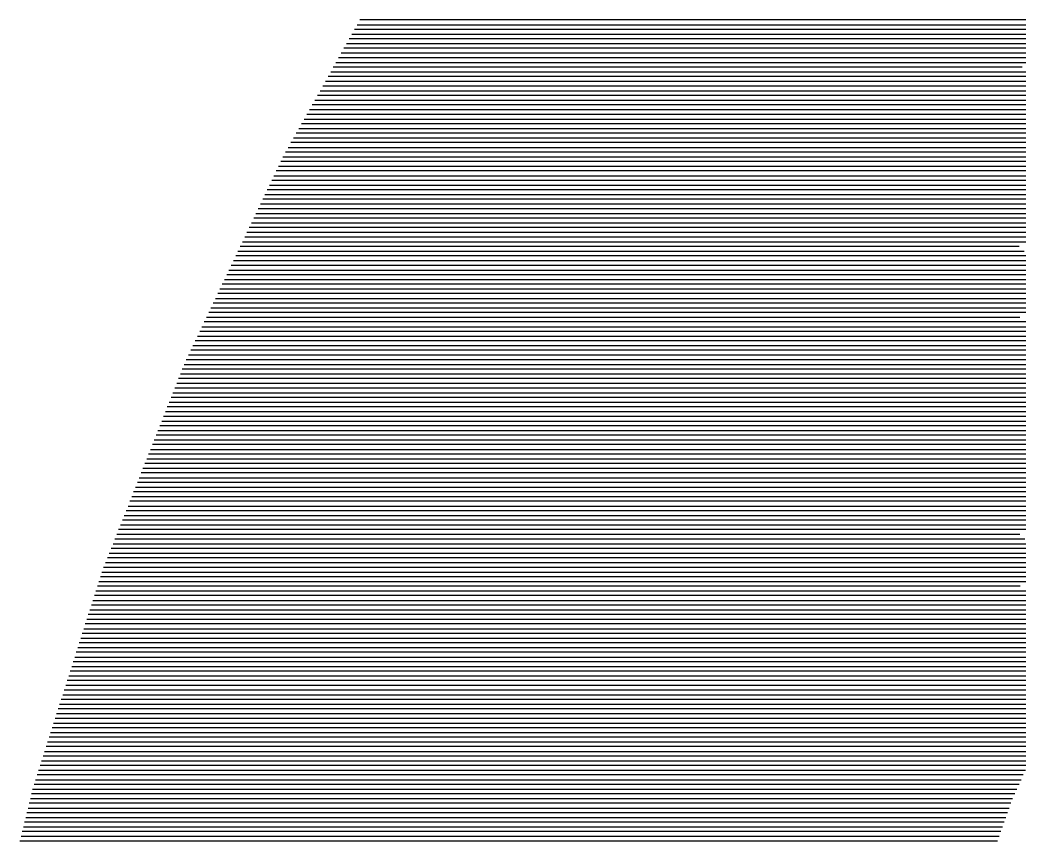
# Model space of a CAD drawing. Header units: metres. Extents: x -6.9 to 6.9, y -7 to 7.
# Drawn here: x -6.65 to -4.534, y 1.75 to 3.49 of the extents above; entities that cross this region are included whole.
import ezdxf

# ---------------------------------------------------------------- set-up
doc = ezdxf.new("R2010")
doc.units = ezdxf.units.M

msp = doc.modelspace()

# ---------------------------------------------------------------- linework, layer by layer
for p, q in [((-5.93554, 3.479597, -1.279949), (-5.704033, 3.479597, -1.243884)), ((-5.714881, 3.489597, -1.246008), (-5.929924, 3.489597, -1.279509)), ((-5.629082, 3.489597, -1.232499), (-5.714881, 3.489597, -1.246008)), ((-5.704033, 3.479597, -1.243884), (-5.611666, 3.479597, -1.22934)), ((-5.034836, 3.489597, -1.139619), (-5.629082, 3.489597, -1.232499)), ((-5.611666, 3.479597, -1.22934), (-5.024387, 3.479597, -1.137549)), ((-4.695363, 3.489597, -1.085838), (-5.034836, 3.489597, -1.139619)), ((-5.024387, 3.479597, -1.137549), (-4.678561, 3.479597, -1.082761)), ((-4.349377, 3.489597, -1.031532), (-4.695363, 3.489597, -1.085838)), ((-4.678561, 3.479597, -1.082761), (-4.339784, 3.479597, -1.029588)), ((-5.67149, 3.449597, -1.23751), (-5.952388, 3.449597, -1.28127)), ((-5.946772, 3.459597, -1.28083), (-5.682338, 3.459597, -1.239634)), ((-5.693185, 3.469597, -1.241759), (-5.941156, 3.469597, -1.28039)), ((-5.594249, 3.469597, -1.226181), (-5.693185, 3.469597, -1.241759)), ((-5.682338, 3.459597, -1.239634), (-5.576833, 3.459597, -1.223022)), ((-5.559416, 3.449597, -1.219864), (-5.67149, 3.449597, -1.23751)), ((-5.013938, 3.469597, -1.135479), (-5.594249, 3.469597, -1.226181)), ((-5.576833, 3.459597, -1.223022), (-5.003489, 3.459597, -1.133409)), ((-4.99304, 3.449597, -1.131339), (-5.559416, 3.449597, -1.219864)), ((-4.661758, 3.469597, -1.079685), (-5.013938, 3.469597, -1.135479)), ((-5.003489, 3.459597, -1.133409), (-4.644955, 3.459597, -1.076608)), ((-4.628153, 3.449597, -1.073532), (-4.99304, 3.449597, -1.131339)), ((-4.330191, 3.469597, -1.027643), (-4.661758, 3.469597, -1.079685)), ((-4.644955, 3.459597, -1.076608), (-4.320597, 3.459597, -1.025698)), ((-4.311004, 3.449597, -1.023753), (-4.628153, 3.449597, -1.073532)), ((-5.649794, 3.429597, -1.23326), (-5.96362, 3.429597, -1.28215)), ((-5.958004, 3.439597, -1.28171), (-5.660642, 3.439597, -1.235385)), ((-5.660642, 3.439597, -1.235385), (-5.541999, 3.439597, -1.216705)), ((-5.524583, 3.429597, -1.213546), (-5.649794, 3.429597, -1.23326)), ((-5.541999, 3.439597, -1.216705), (-4.982592, 3.439597, -1.12927)), ((-4.972143, 3.429597, -1.1272), (-5.524583, 3.429597, -1.213546)), ((-4.982592, 3.439597, -1.12927), (-4.61135, 3.439597, -1.070455)), ((-4.594548, 3.429597, -1.067379), (-4.972143, 3.429597, -1.1272)), ((-4.61135, 3.439597, -1.070455), (-4.30141, 3.439597, -1.021808)), ((-4.291817, 3.429597, -1.019863), (-4.594548, 3.429597, -1.067379)), ((-5.628098, 3.409597, -1.229011), (-5.974852, 3.409597, -1.283031)), ((-5.969236, 3.419597, -1.28259), (-5.638946, 3.419597, -1.231136)), ((-5.638946, 3.419597, -1.231136), (-5.507166, 3.419597, -1.210387)), ((-5.489749, 3.409597, -1.207228), (-5.628098, 3.409597, -1.229011)), ((-5.507166, 3.419597, -1.210387), (-4.961694, 3.419597, -1.12513)), ((-4.951245, 3.409597, -1.12306), (-5.489749, 3.409597, -1.207228)), ((-4.961694, 3.419597, -1.12513), (-4.577745, 3.419597, -1.064302)), ((-4.560943, 3.409597, -1.061226), (-4.951245, 3.409597, -1.12306)), ((-4.577745, 3.419597, -1.064302), (-4.282224, 3.419597, -1.017918)), ((-4.27263, 3.409597, -1.015973), (-4.560943, 3.409597, -1.061226)), ((-5.606403, 3.389597, -1.224762), (-5.986084, 3.389597, -1.283911)), ((-5.980468, 3.399597, -1.283471), (-5.617251, 3.399597, -1.226886)), ((-5.617251, 3.399597, -1.226886), (-5.472333, 3.399597, -1.204069)), ((-5.454916, 3.389597, -1.20091), (-5.606403, 3.389597, -1.224762)), ((-5.472333, 3.399597, -1.204069), (-4.940796, 3.399597, -1.12099)), ((-4.930347, 3.389597, -1.11892), (-5.454916, 3.389597, -1.20091)), ((-4.940796, 3.399597, -1.12099), (-4.54414, 3.399597, -1.058149)), ((-4.527338, 3.389597, -1.055073), (-4.930347, 3.389597, -1.11892)), ((-4.54414, 3.399597, -1.058149), (-4.263037, 3.399597, -1.014028)), ((-5.584707, 3.369597, -1.220513), (-5.997316, 3.369597, -1.284791)), ((-5.9917, 3.379597, -1.284351), (-5.595555, 3.379597, -1.222637)), ((-5.595555, 3.379597, -1.222637), (-5.4375, 3.379597, -1.197751)), ((-5.420083, 3.369597, -1.194592), (-5.584707, 3.369597, -1.220513)), ((-5.4375, 3.379597, -1.197751), (-4.919898, 3.379597, -1.11685)), ((-4.90945, 3.369597, -1.11478), (-5.420083, 3.369597, -1.194592)), ((-4.919898, 3.379597, -1.11685), (-4.510535, 3.379597, -1.051997)), ((-4.493733, 3.369597, -1.04892), (-4.90945, 3.369597, -1.11478)), ((-5.563011, 3.349597, -1.216263), (-6.008548, 3.349597, -1.285672)), ((-6.002932, 3.359597, -1.285231), (-5.573859, 3.359597, -1.218388)), ((-5.573859, 3.359597, -1.218388), (-5.402666, 3.359597, -1.191433)), ((-5.38525, 3.349597, -1.188274), (-5.563011, 3.349597, -1.216263)), ((-5.402666, 3.359597, -1.191433), (-4.899001, 3.359597, -1.112711)), ((-4.888552, 3.349597, -1.110641), (-5.38525, 3.349597, -1.188274)), ((-4.899001, 3.359597, -1.112711), (-4.47693, 3.359597, -1.045844)), ((-4.460128, 3.349597, -1.042767), (-4.888552, 3.349597, -1.110641)), ((-5.541316, 3.329597, -1.212014), (-6.01978, 3.329597, -1.286552)), ((-6.014164, 3.339597, -1.286112), (-5.552163, 3.339597, -1.214139)), ((-5.552163, 3.339597, -1.214139), (-5.367833, 3.339597, -1.185115)), ((-5.350416, 3.329597, -1.181956), (-5.541316, 3.329597, -1.212014)), ((-5.367833, 3.339597, -1.185115), (-4.878103, 3.339597, -1.108571)), ((-4.867654, 3.329597, -1.106501), (-5.350416, 3.329597, -1.181956)), ((-4.878103, 3.339597, -1.108571), (-4.443325, 3.339597, -1.039691)), ((-4.426523, 3.329597, -1.036614), (-4.867654, 3.329597, -1.106501)), ((-5.51962, 3.309597, -1.207765), (-6.031012, 3.309597, -1.287432)), ((-6.025396, 3.319597, -1.286992), (-5.530468, 3.319597, -1.209889)), ((-5.530468, 3.319597, -1.209889), (-5.333, 3.319597, -1.178798)), ((-5.315583, 3.309597, -1.175639), (-5.51962, 3.309597, -1.207765)), ((-5.333, 3.319597, -1.178798), (-4.857205, 3.319597, -1.104431)), ((-4.846756, 3.309597, -1.102361), (-5.315583, 3.309597, -1.175639)), ((-4.857205, 3.319597, -1.104431), (-4.40972, 3.319597, -1.033538)), ((-4.392918, 3.309597, -1.030461), (-4.846756, 3.309597, -1.102361)), ((-6.047859, 3.279597, -1.288753), (-5.487076, 3.279597, -1.201391)), ((-5.497924, 3.289597, -1.203515), (-6.042244, 3.289597, -1.288313)), ((-6.036628, 3.299597, -1.287872), (-5.508772, 3.299597, -1.20564)), ((-5.508772, 3.299597, -1.20564), (-5.298167, 3.299597, -1.17248)), ((-5.28075, 3.289597, -1.169321), (-5.497924, 3.289597, -1.203515)), ((-5.487076, 3.279597, -1.201391), (-5.263333, 3.279597, -1.166162)), ((-5.298167, 3.299597, -1.17248), (-4.836307, 3.299597, -1.100291)), ((-4.825859, 3.289597, -1.098221), (-5.28075, 3.289597, -1.169321)), ((-5.263333, 3.279597, -1.166162), (-4.81541, 3.279597, -1.096152)), ((-4.836307, 3.299597, -1.100291), (-4.376115, 3.299597, -1.027385)), ((-4.359313, 3.289597, -1.024308), (-4.825859, 3.289597, -1.098221)), ((-4.81541, 3.279597, -1.096152), (-4.34251, 3.279597, -1.021232)), ((-6.059091, 3.259597, -1.289633), (-5.465381, 3.259597, -1.197141)), ((-5.476229, 3.269597, -1.199266), (-6.053475, 3.269597, -1.289193)), ((-5.245917, 3.269597, -1.163003), (-5.476229, 3.269597, -1.199266)), ((-5.465381, 3.259597, -1.197141), (-5.2285, 3.259597, -1.159844)), ((-4.804961, 3.269597, -1.094082), (-5.245917, 3.269597, -1.163003)), ((-5.2285, 3.259597, -1.159844), (-4.794512, 3.259597, -1.092012)), ((-4.325708, 3.269597, -1.018156), (-4.804961, 3.269597, -1.094082)), ((-4.794512, 3.259597, -1.092012), (-4.308905, 3.259597, -1.015079)), ((-6.070323, 3.239597, -1.290513), (-5.443685, 3.239597, -1.192892)), ((-5.454533, 3.249597, -1.195017), (-6.064707, 3.249597, -1.290073)), ((-5.211083, 3.249597, -1.156685), (-5.454533, 3.249597, -1.195017)), ((-5.443685, 3.239597, -1.192892), (-5.193667, 3.239597, -1.153526)), ((-4.784063, 3.249597, -1.089942), (-5.211083, 3.249597, -1.156685)), ((-5.193667, 3.239597, -1.153526), (-4.773614, 3.239597, -1.087872)), ((-4.292103, 3.249597, -1.012003), (-4.784063, 3.249597, -1.089942)), ((-4.773614, 3.239597, -1.087872), (-4.2753, 3.239597, -1.008926)), ((-6.081555, 3.219597, -1.291394), (-5.421989, 3.219597, -1.188643)), ((-5.432837, 3.229597, -1.190767), (-6.075939, 3.229597, -1.290954)), ((-5.17625, 3.229597, -1.150367), (-5.432837, 3.229597, -1.190767)), ((-5.421989, 3.219597, -1.188643), (-5.158834, 3.219597, -1.147208)), ((-4.763165, 3.229597, -1.085802), (-5.17625, 3.229597, -1.150367)), ((-5.158834, 3.219597, -1.147208), (-4.752717, 3.219597, -1.083732)), ((-4.258498, 3.229597, -1.00585), (-4.763165, 3.229597, -1.085802)), ((-4.752717, 3.219597, -1.083732), (-4.241695, 3.219597, -1.002773)), ((-6.092742, 3.199597, -1.292267), (-6.091522, 3.199597, -1.292077)), ((-6.091522, 3.199597, -1.292077), (-5.400294, 3.199597, -1.184393)), ((-5.411141, 3.209597, -1.186518), (-6.087171, 3.209597, -1.291834)), ((-5.141417, 3.209597, -1.144049), (-5.411141, 3.209597, -1.186518)), ((-5.400294, 3.199597, -1.184393), (-5.124, 3.199597, -1.14089)), ((-4.742268, 3.209597, -1.081663), (-5.141417, 3.209597, -1.144049)), ((-5.124, 3.199597, -1.14089), (-4.731819, 3.199597, -1.079593)), ((-4.224892, 3.209597, -0.999697), (-4.742268, 3.209597, -1.081663)), ((-4.731819, 3.199597, -1.079593), (-4.20809, 3.199597, -0.99662)), ((-6.102276, 3.179597, -1.292884), (-6.055352, 3.179597, -1.285573)), ((-6.073437, 3.189597, -1.288825), (-6.097509, 3.189597, -1.292576)), ((-5.389446, 3.189597, -1.182269), (-6.073437, 3.189597, -1.288825)), ((-6.055352, 3.179597, -1.285573), (-5.378598, 3.179597, -1.180144)), ((-5.106584, 3.189597, -1.137732), (-5.389446, 3.189597, -1.182269)), ((-5.378598, 3.179597, -1.180144), (-5.089167, 3.179597, -1.134573)), ((-4.72137, 3.189597, -1.077523), (-5.106584, 3.189597, -1.137732)), ((-5.089167, 3.179597, -1.134573), (-4.710921, 3.179597, -1.075453)), ((-4.191287, 3.189597, -0.993544), (-4.72137, 3.189597, -1.077523)), ((-4.710921, 3.179597, -1.075453), (-4.174485, 3.179597, -0.990468)), ((-6.11181, 3.159597, -1.293502), (-6.019181, 3.159597, -1.279069)), ((-6.037266, 3.169597, -1.282321), (-6.107043, 3.169597, -1.293193)), ((-5.36775, 3.169597, -1.178019), (-6.037266, 3.169597, -1.282321)), ((-6.019181, 3.159597, -1.279069), (-5.356902, 3.159597, -1.175895)), ((-5.07175, 3.169597, -1.131414), (-5.36775, 3.169597, -1.178019)), ((-5.356902, 3.159597, -1.175895), (-5.054334, 3.159597, -1.128255)), ((-4.700472, 3.169597, -1.073383), (-5.07175, 3.169597, -1.131414)), ((-5.054334, 3.159597, -1.128255), (-4.690023, 3.159597, -1.071313)), ((-4.157682, 3.169597, -0.987391), (-4.700472, 3.169597, -1.073383)), ((-4.690023, 3.159597, -1.071313), (-4.14088, 3.159597, -0.984315)), ((-6.121344, 3.139597, -1.294119), (-5.983011, 3.139597, -1.272564)), ((-6.001096, 3.149597, -1.275816), (-6.116577, 3.149597, -1.29381)), ((-5.346054, 3.149597, -1.17377), (-6.001096, 3.149597, -1.275816)), ((-5.983011, 3.139597, -1.272564), (-5.335207, 3.139597, -1.171645)), ((-5.036917, 3.149597, -1.125096), (-5.346054, 3.149597, -1.17377)), ((-5.335207, 3.139597, -1.171645), (-5.019501, 3.139597, -1.121937)), ((-4.679575, 3.149597, -1.069243), (-5.036917, 3.149597, -1.125096)), ((-5.019501, 3.139597, -1.121937), (-4.669126, 3.139597, -1.067173)), ((-4.124077, 3.149597, -0.981238), (-4.679575, 3.149597, -1.069243)), ((-4.669126, 3.139597, -1.067173), (-4.107275, 3.139597, -0.978162)), ((-6.130879, 3.119597, -1.294736), (-5.946841, 3.119597, -1.26606)), ((-5.964926, 3.129597, -1.269312), (-6.126111, 3.129597, -1.294427)), ((-5.324359, 3.129597, -1.169521), (-5.964926, 3.129597, -1.269312)), ((-5.946841, 3.119597, -1.26606), (-5.313511, 3.119597, -1.167396)), ((-5.002084, 3.129597, -1.118778), (-5.324359, 3.129597, -1.169521)), ((-5.313511, 3.119597, -1.167396), (-4.984667, 3.119597, -1.115619)), ((-4.658677, 3.129597, -1.065104), (-5.002084, 3.129597, -1.118778)), ((-4.984667, 3.119597, -1.115619), (-4.648228, 3.119597, -1.063034)), ((-4.090472, 3.129597, -0.975085), (-4.658677, 3.129597, -1.065104)), ((-4.648228, 3.119597, -1.063034), (-4.07367, 3.119597, -0.972009)), ((-5.892585, 3.089597, -1.256304), (-6.14518, 3.089597, -1.295662)), ((-6.140413, 3.099597, -1.295353), (-5.91067, 3.099597, -1.259556)), ((-5.928755, 3.109597, -1.262808), (-6.135646, 3.109597, -1.295045)), ((-5.302663, 3.109597, -1.165271), (-5.928755, 3.109597, -1.262808)), ((-5.91067, 3.099597, -1.259556), (-5.291815, 3.099597, -1.163147)), ((-5.280967, 3.089597, -1.161022), (-5.892585, 3.089597, -1.256304)), ((-4.967251, 3.109597, -1.11246), (-5.302663, 3.109597, -1.165271)), ((-5.291815, 3.099597, -1.163147), (-4.949834, 3.099597, -1.109301)), ((-4.932417, 3.089597, -1.106142), (-5.280967, 3.089597, -1.161022)), ((-4.637779, 3.109597, -1.060964), (-4.967251, 3.109597, -1.11246)), ((-4.949834, 3.099597, -1.109301), (-4.62733, 3.099597, -1.058894)), ((-4.616881, 3.089597, -1.056824), (-4.932417, 3.089597, -1.106142)), ((-4.056867, 3.109597, -0.968932), (-4.637779, 3.109597, -1.060964)), ((-4.62733, 3.099597, -1.058894), (-4.040065, 3.099597, -0.965856)), ((-4.023262, 3.089597, -0.962779), (-4.616881, 3.089597, -1.056824)), ((-5.856415, 3.069597, -1.249799), (-6.154714, 3.069597, -1.296279)), ((-6.149947, 3.079597, -1.29597), (-5.8745, 3.079597, -1.253051)), ((-5.8745, 3.079597, -1.253051), (-5.27012, 3.079597, -1.158897)), ((-5.259272, 3.069597, -1.156773), (-5.856415, 3.069597, -1.249799)), ((-5.27012, 3.079597, -1.158897), (-4.915001, 3.079597, -1.102983)), ((-4.897584, 3.069597, -1.099824), (-5.259272, 3.069597, -1.156773)), ((-4.915001, 3.079597, -1.102983), (-4.606433, 3.079597, -1.054754)), ((-4.595984, 3.069597, -1.052684), (-4.897584, 3.069597, -1.099824)), ((-4.606433, 3.079597, -1.054754), (-4.00646, 3.079597, -0.959703)), ((-3.989657, 3.069597, -0.956627), (-4.595984, 3.069597, -1.052684)), ((-5.820244, 3.049597, -1.243295), (-6.164248, 3.049597, -1.296896)), ((-6.159481, 3.059597, -1.296588), (-5.838329, 3.059597, -1.246547)), ((-5.838329, 3.059597, -1.246547), (-5.248424, 3.059597, -1.154648)), ((-5.237576, 3.049597, -1.152523), (-5.820244, 3.049597, -1.243295)), ((-5.248424, 3.059597, -1.154648), (-4.880168, 3.059597, -1.096665)), ((-4.862751, 3.049597, -1.093507), (-5.237576, 3.049597, -1.152523)), ((-4.880168, 3.059597, -1.096665), (-4.585535, 3.059597, -1.050615)), ((-4.575086, 3.049597, -1.048545), (-4.862751, 3.049597, -1.093507)), ((-4.585535, 3.059597, -1.050615), (-3.972855, 3.059597, -0.95355)), ((-3.956052, 3.049597, -0.950474), (-4.575086, 3.049597, -1.048545)), ((-5.784074, 3.029597, -1.236791), (-6.173782, 3.029597, -1.297514)), ((-6.169015, 3.039597, -1.297205), (-5.802159, 3.039597, -1.240043)), ((-5.802159, 3.039597, -1.240043), (-5.226728, 3.039597, -1.150399)), ((-5.21588, 3.029597, -1.148274), (-5.784074, 3.029597, -1.236791)), ((-5.226728, 3.039597, -1.150399), (-4.845334, 3.039597, -1.090348)), ((-4.827918, 3.029597, -1.087189), (-5.21588, 3.029597, -1.148274)), ((-4.845334, 3.039597, -1.090348), (-4.564637, 3.039597, -1.046475)), ((-4.554188, 3.029597, -1.044405), (-4.827918, 3.029597, -1.087189)), ((-4.564637, 3.039597, -1.046475), (-3.93925, 3.039597, -0.947397)), ((-3.922447, 3.029597, -0.944321), (-4.554188, 3.029597, -1.044405)), ((-5.747903, 3.009597, -1.230286), (-6.183317, 3.009597, -1.298131)), ((-6.17855, 3.019597, -1.297822), (-5.765989, 3.019597, -1.233539)), ((-5.765989, 3.019597, -1.233539), (-5.205032, 3.019597, -1.146149)), ((-5.194185, 3.009597, -1.144025), (-5.747903, 3.009597, -1.230286)), ((-5.205032, 3.019597, -1.146149), (-4.810501, 3.019597, -1.08403)), ((-4.793085, 3.009597, -1.080871), (-5.194185, 3.009597, -1.144025)), ((-4.810501, 3.019597, -1.08403), (-4.543739, 3.019597, -1.042335)), ((-4.533291, 3.009597, -1.040265), (-4.793085, 3.009597, -1.080871)), ((-4.543739, 3.019597, -1.042335), (-3.905645, 3.019597, -0.941244)), ((-5.711733, 2.989597, -1.223782), (-6.192851, 2.989597, -1.298748)), ((-6.188084, 2.999597, -1.298439), (-5.729818, 2.999597, -1.227034)), ((-5.729818, 2.999597, -1.227034), (-5.183337, 2.999597, -1.1419)), ((-5.172489, 2.989597, -1.139775), (-5.711733, 2.989597, -1.223782)), ((-5.183337, 2.999597, -1.1419), (-4.775668, 2.999597, -1.077712)), ((-4.758251, 2.989597, -1.074553), (-5.172489, 2.989597, -1.139775)), ((-4.775668, 2.999597, -1.077712), (-4.522842, 2.999597, -1.038195)), ((-4.512393, 2.989597, -1.036125), (-4.758251, 2.989597, -1.074553)), ((-5.675563, 2.969597, -1.217278), (-6.202385, 2.969597, -1.299365)), ((-6.197618, 2.979597, -1.299057), (-5.693648, 2.979597, -1.22053)), ((-5.693648, 2.979597, -1.22053), (-5.161641, 2.979597, -1.137651)), ((-5.150793, 2.969597, -1.135526), (-5.675563, 2.969597, -1.217278)), ((-5.161641, 2.979597, -1.137651), (-4.740835, 2.979597, -1.071394)), ((-4.723418, 2.969597, -1.068235), (-5.150793, 2.969597, -1.135526)), ((-4.740835, 2.979597, -1.071394), (-4.501944, 2.979597, -1.034056)), ((-4.491495, 2.969597, -1.031986), (-4.723418, 2.969597, -1.068235)), ((-5.639392, 2.949597, -1.210774), (-6.211919, 2.949597, -1.299982)), ((-6.207152, 2.959597, -1.299674), (-5.657478, 2.959597, -1.214026)), ((-5.657478, 2.959597, -1.214026), (-5.139945, 2.959597, -1.133402)), ((-5.129098, 2.949597, -1.131277), (-5.639392, 2.949597, -1.210774)), ((-5.139945, 2.959597, -1.133402), (-4.706001, 2.959597, -1.065076)), ((-4.688585, 2.949597, -1.061917), (-5.129098, 2.949597, -1.131277)), ((-4.706001, 2.959597, -1.065076), (-4.481046, 2.959597, -1.029916)), ((-4.470597, 2.949597, -1.027846), (-4.688585, 2.949597, -1.061917)), ((-5.603222, 2.929597, -1.204269), (-6.221453, 2.929597, -1.3006)), ((-6.216686, 2.939597, -1.300291), (-5.621307, 2.939597, -1.207522)), ((-5.621307, 2.939597, -1.207522), (-5.11825, 2.939597, -1.129152)), ((-5.107402, 2.929597, -1.127028), (-5.603222, 2.929597, -1.204269)), ((-5.11825, 2.939597, -1.129152), (-4.671168, 2.939597, -1.058758)), ((-4.653752, 2.929597, -1.055599), (-5.107402, 2.929597, -1.127028)), ((-4.671168, 2.939597, -1.058758), (-4.460149, 2.939597, -1.025776)), ((-4.4497, 2.929597, -1.023706), (-4.653752, 2.929597, -1.055599)), ((-6.235755, 2.899597, -1.301525), (-5.548966, 2.899597, -1.194513)), ((-5.567052, 2.909597, -1.197765), (-6.230988, 2.909597, -1.301217)), ((-6.226221, 2.919597, -1.300908), (-5.585137, 2.919597, -1.201017)), ((-5.585137, 2.919597, -1.201017), (-5.096554, 2.919597, -1.124903)), ((-5.085706, 2.909597, -1.122778), (-5.567052, 2.909597, -1.197765)), ((-5.548966, 2.899597, -1.194513), (-5.074858, 2.899597, -1.120654)), ((-5.096554, 2.919597, -1.124903), (-4.636335, 2.919597, -1.052441)), ((-4.618918, 2.909597, -1.049282), (-5.085706, 2.909597, -1.122778)), ((-5.074858, 2.899597, -1.120654), (-4.601502, 2.899597, -1.046123)), ((-4.636335, 2.919597, -1.052441), (-4.439251, 2.919597, -1.021636)), ((-4.428802, 2.909597, -1.019567), (-4.618918, 2.909597, -1.049282)), ((-4.601502, 2.899597, -1.046123), (-4.418353, 2.899597, -1.017497)), ((-6.245289, 2.879597, -1.302143), (-5.512796, 2.879597, -1.188009)), ((-5.530881, 2.889597, -1.191261), (-6.240522, 2.889597, -1.301834)), ((-5.06401, 2.889597, -1.118529), (-5.530881, 2.889597, -1.191261)), ((-5.512796, 2.879597, -1.188009), (-5.053163, 2.879597, -1.116404)), ((-4.584085, 2.889597, -1.042964), (-5.06401, 2.889597, -1.118529)), ((-5.053163, 2.879597, -1.116404), (-4.566668, 2.879597, -1.039805)), ((-4.407904, 2.889597, -1.015427), (-4.584085, 2.889597, -1.042964)), ((-4.566668, 2.879597, -1.039805), (-4.397455, 2.879597, -1.013357)), ((-6.254823, 2.859597, -1.30276), (-5.476626, 2.859597, -1.181504)), ((-5.494711, 2.869597, -1.184757), (-6.250056, 2.869597, -1.302451)), ((-5.042315, 2.869597, -1.11428), (-5.494711, 2.869597, -1.184757)), ((-5.476626, 2.859597, -1.181504), (-5.031467, 2.859597, -1.112155)), ((-4.549252, 2.869597, -1.036646), (-5.042315, 2.869597, -1.11428)), ((-5.031467, 2.859597, -1.112155), (-4.531835, 2.859597, -1.033487)), ((-4.387006, 2.869597, -1.011287), (-4.549252, 2.869597, -1.036646)), ((-6.264357, 2.839597, -1.303377), (-5.440455, 2.839597, -1.175)), ((-5.458541, 2.849597, -1.178252), (-6.25959, 2.849597, -1.303069)), ((-5.020619, 2.849597, -1.11003), (-5.458541, 2.849597, -1.178252)), ((-5.440455, 2.839597, -1.175), (-5.009771, 2.839597, -1.107906)), ((-4.514419, 2.849597, -1.030328), (-5.020619, 2.849597, -1.11003)), ((-5.009771, 2.839597, -1.107906), (-4.497002, 2.839597, -1.027169)), ((-6.273892, 2.819597, -1.303994), (-5.404285, 2.819597, -1.168496)), ((-5.42237, 2.829597, -1.171748), (-6.269124, 2.829597, -1.303686)), ((-4.998923, 2.829597, -1.105781), (-5.42237, 2.829597, -1.171748)), ((-5.404285, 2.819597, -1.168496), (-4.988076, 2.819597, -1.103656)), ((-4.479585, 2.829597, -1.02401), (-4.998923, 2.829597, -1.105781)), ((-4.988076, 2.819597, -1.103656), (-4.462169, 2.819597, -1.020851)), ((-6.283426, 2.799597, -1.304612), (-5.368115, 2.799597, -1.161992)), ((-5.3862, 2.809597, -1.165244), (-6.278659, 2.809597, -1.304303)), ((-4.977228, 2.809597, -1.101532), (-5.3862, 2.809597, -1.165244)), ((-5.368115, 2.799597, -1.161992), (-4.96638, 2.799597, -1.099407)), ((-4.444752, 2.809597, -1.017692), (-4.977228, 2.809597, -1.101532)), ((-4.96638, 2.799597, -1.099407), (-4.427335, 2.799597, -1.014533)), ((-6.29296, 2.779597, -1.305229), (-5.331944, 2.779597, -1.155487)), ((-5.350029, 2.789597, -1.158739), (-6.288193, 2.789597, -1.30492)), ((-4.955532, 2.789597, -1.097282), (-5.350029, 2.789597, -1.158739)), ((-5.331944, 2.779597, -1.155487), (-4.944684, 2.779597, -1.095158)), ((-4.409919, 2.789597, -1.011375), (-4.955532, 2.789597, -1.097282)), ((-4.944684, 2.779597, -1.095158), (-4.392502, 2.779597, -1.008216)), ((-6.301935, 2.759597, -1.30576), (-6.286014, 2.759597, -1.303284)), ((-5.313859, 2.769597, -1.152235), (-6.297727, 2.769597, -1.305537)), ((-6.286014, 2.759597, -1.303284), (-6.273304, 2.759597, -1.301298)), ((-6.273304, 2.759597, -1.301298), (-5.295774, 2.759597, -1.148983)), ((-4.933836, 2.769597, -1.093033), (-5.313859, 2.769597, -1.152235)), ((-5.295774, 2.759597, -1.148983), (-4.922988, 2.759597, -1.090908)), ((-4.375086, 2.769597, -1.005057), (-4.933836, 2.769597, -1.093033)), ((-4.922988, 2.759597, -1.090908), (-4.357669, 2.759597, -1.001898)), ((-6.229463, 2.729597, -1.293195), (-6.313833, 2.729597, -1.306317)), ((-6.309867, 2.739597, -1.306131), (-6.248313, 2.739597, -1.296558)), ((-6.267164, 2.749597, -1.299921), (-6.305901, 2.749597, -1.305946)), ((-6.236241, 2.749597, -1.295089), (-6.267164, 2.749597, -1.299921)), ((-6.248313, 2.739597, -1.296558), (-6.199178, 2.739597, -1.288879)), ((-5.277689, 2.749597, -1.145731), (-6.236241, 2.749597, -1.295089)), ((-6.162115, 2.729597, -1.28267), (-6.229463, 2.729597, -1.293195)), ((-6.199178, 2.739597, -1.288879), (-5.259603, 2.739597, -1.142479)), ((-5.241518, 2.729597, -1.139227), (-6.162115, 2.729597, -1.28267)), ((-4.912141, 2.749597, -1.088784), (-5.277689, 2.749597, -1.145731)), ((-5.259603, 2.739597, -1.142479), (-4.901293, 2.739597, -1.086659)), ((-4.890445, 2.729597, -1.084534), (-5.241518, 2.729597, -1.139227)), ((-4.340252, 2.749597, -0.998739), (-4.912141, 2.749597, -1.088784)), ((-4.901293, 2.739597, -1.086659), (-4.322836, 2.739597, -0.99558)), ((-4.305419, 2.729597, -0.992421), (-4.890445, 2.729597, -1.084534)), ((-6.191763, 2.709597, -1.286469), (-6.321765, 2.709597, -1.306688)), ((-6.317799, 2.719597, -1.306502), (-6.210613, 2.719597, -1.289832)), ((-6.210613, 2.719597, -1.289832), (-6.125052, 2.719597, -1.276461)), ((-6.087988, 2.709597, -1.270252), (-6.191763, 2.709597, -1.286469)), ((-6.125052, 2.719597, -1.276461), (-5.223433, 2.719597, -1.135975)), ((-5.205348, 2.709597, -1.132722), (-6.087988, 2.709597, -1.270252)), ((-5.223433, 2.719597, -1.135975), (-4.879597, 2.719597, -1.08241)), ((-4.868749, 2.709597, -1.080285), (-5.205348, 2.709597, -1.132722)), ((-4.879597, 2.719597, -1.08241), (-4.288002, 2.719597, -0.989262)), ((-4.270586, 2.709597, -0.986103), (-4.868749, 2.709597, -1.080285)), ((-6.154063, 2.689597, -1.279743), (-6.329697, 2.689597, -1.307059)), ((-6.325731, 2.699597, -1.306873), (-6.172913, 2.699597, -1.283106)), ((-6.172913, 2.699597, -1.283106), (-6.050925, 2.699597, -1.264043)), ((-6.013862, 2.689597, -1.257833), (-6.154063, 2.689597, -1.279743)), ((-6.050925, 2.699597, -1.264043), (-5.187263, 2.699597, -1.12947)), ((-5.169178, 2.689597, -1.126218), (-6.013862, 2.689597, -1.257833)), ((-5.187263, 2.699597, -1.12947), (-4.857901, 2.699597, -1.07816)), ((-4.847054, 2.689597, -1.076036), (-5.169178, 2.689597, -1.126218)), ((-4.857901, 2.699597, -1.07816), (-4.253169, 2.699597, -0.982944)), ((-4.235753, 2.689597, -0.979785), (-4.847054, 2.689597, -1.076036)), ((-6.116363, 2.669597, -1.273018), (-6.337629, 2.669597, -1.30743)), ((-6.333663, 2.679597, -1.307244), (-6.135213, 2.679597, -1.27638)), ((-6.135213, 2.679597, -1.27638), (-5.976799, 2.679597, -1.251624)), ((-5.939736, 2.669597, -1.245415), (-6.116363, 2.669597, -1.273018)), ((-5.976799, 2.679597, -1.251624), (-5.151092, 2.679597, -1.122966)), ((-5.133007, 2.669597, -1.119714), (-5.939736, 2.669597, -1.245415)), ((-5.151092, 2.679597, -1.122966), (-4.836206, 2.679597, -1.073911)), ((-4.825358, 2.669597, -1.071786), (-5.133007, 2.669597, -1.119714)), ((-4.836206, 2.679597, -1.073911), (-4.218336, 2.679597, -0.976626)), ((-4.200919, 2.669597, -0.973467), (-4.825358, 2.669597, -1.071786)), ((-6.078662, 2.649597, -1.266292), (-6.345561, 2.649597, -1.307801)), ((-6.341595, 2.659597, -1.307616), (-6.097512, 2.659597, -1.269655)), ((-6.097512, 2.659597, -1.269655), (-5.902672, 2.659597, -1.239206)), ((-5.865609, 2.649597, -1.232997), (-6.078662, 2.649597, -1.266292)), ((-5.902672, 2.659597, -1.239206), (-5.114922, 2.659597, -1.116462)), ((-5.096837, 2.649597, -1.11321), (-5.865609, 2.649597, -1.232997)), ((-5.114922, 2.659597, -1.116462), (-4.81451, 2.659597, -1.069662)), ((-4.803662, 2.649597, -1.067537), (-5.096837, 2.649597, -1.11321)), ((-4.81451, 2.659597, -1.069662), (-4.183503, 2.659597, -0.970308)), ((-4.166086, 2.649597, -0.96715), (-4.803662, 2.649597, -1.067537)), ((-6.040962, 2.629597, -1.259566), (-6.353492, 2.629597, -1.308172)), ((-6.349527, 2.639597, -1.307987), (-6.059812, 2.639597, -1.262929)), ((-6.059812, 2.639597, -1.262929), (-5.828546, 2.639597, -1.226787)), ((-5.791483, 2.629597, -1.220578), (-6.040962, 2.629597, -1.259566)), ((-5.828546, 2.639597, -1.226787), (-5.078752, 2.639597, -1.109957)), ((-5.060666, 2.629597, -1.106705), (-5.791483, 2.629597, -1.220578)), ((-5.078752, 2.639597, -1.109957), (-4.792814, 2.639597, -1.065412)), ((-4.781966, 2.629597, -1.063288), (-5.060666, 2.629597, -1.106705)), ((-4.792814, 2.639597, -1.065412), (-4.148669, 2.639597, -0.963991)), ((-4.147723, 2.629597, -0.963425), (-4.781966, 2.629597, -1.063288)), ((-6.003262, 2.609597, -1.25284), (-6.361424, 2.609597, -1.308543)), ((-6.357458, 2.619597, -1.308358), (-6.022112, 2.619597, -1.256203)), ((-6.022112, 2.619597, -1.256203), (-5.75442, 2.619597, -1.214369)), ((-5.717357, 2.609597, -1.20816), (-6.003262, 2.609597, -1.25284)), ((-5.75442, 2.619597, -1.214369), (-5.042581, 2.619597, -1.103453)), ((-5.024496, 2.609597, -1.100201), (-5.717357, 2.609597, -1.20816)), ((-5.042581, 2.619597, -1.103453), (-4.771119, 2.619597, -1.061163)), ((-4.760271, 2.609597, -1.059038), (-5.024496, 2.609597, -1.100201)), ((-4.771119, 2.619597, -1.061163), (-4.153345, 2.619597, -0.963894)), ((-4.158967, 2.609597, -0.964362), (-4.760271, 2.609597, -1.059038)), ((-5.965562, 2.589597, -1.246114), (-6.369356, 2.589597, -1.308914)), ((-6.36539, 2.599597, -1.308729), (-5.984412, 2.599597, -1.249477)), ((-5.984412, 2.599597, -1.249477), (-5.680293, 2.599597, -1.20195)), ((-5.64323, 2.589597, -1.195741), (-5.965562, 2.589597, -1.246114)), ((-5.680293, 2.599597, -1.20195), (-5.006411, 2.599597, -1.096949)), ((-4.988326, 2.589597, -1.093697), (-5.64323, 2.589597, -1.195741)), ((-5.006411, 2.599597, -1.096949), (-4.749423, 2.599597, -1.056914)), ((-4.738575, 2.589597, -1.054789), (-4.988326, 2.589597, -1.093697)), ((-4.749423, 2.599597, -1.056914), (-4.16459, 2.599597, -0.964831)), ((-4.170212, 2.589597, -0.965299), (-4.738575, 2.589597, -1.054789)), ((-5.927861, 2.569597, -1.239388), (-6.377288, 2.569597, -1.309285)), ((-6.373322, 2.579597, -1.3091), (-5.946711, 2.579597, -1.242751)), ((-5.946711, 2.579597, -1.242751), (-5.606167, 2.579597, -1.189532)), ((-5.569104, 2.569597, -1.183323), (-5.927861, 2.569597, -1.239388)), ((-5.606167, 2.579597, -1.189532), (-4.97024, 2.579597, -1.090445)), ((-4.952155, 2.569597, -1.087193), (-5.569104, 2.569597, -1.183323)), ((-4.97024, 2.579597, -1.090445), (-4.727727, 2.579597, -1.052664)), ((-4.716879, 2.569597, -1.05054), (-4.952155, 2.569597, -1.087193)), ((-4.727727, 2.579597, -1.052664), (-4.175834, 2.579597, -0.965768)), ((-4.181457, 2.569597, -0.966237), (-4.716879, 2.569597, -1.05054)), ((-6.389186, 2.539597, -1.309842), (-5.871311, 2.539597, -1.229299)), ((-5.890161, 2.549597, -1.232662), (-6.38522, 2.549597, -1.309657)), ((-6.381254, 2.559597, -1.309471), (-5.909011, 2.559597, -1.236025)), ((-5.909011, 2.559597, -1.236025), (-5.532041, 2.559597, -1.177114)), ((-5.494977, 2.549597, -1.170904), (-5.890161, 2.549597, -1.232662)), ((-5.871311, 2.539597, -1.229299), (-5.457914, 2.539597, -1.164695)), ((-5.532041, 2.559597, -1.177114), (-4.93407, 2.559597, -1.08394)), ((-4.915985, 2.549597, -1.080688), (-5.494977, 2.549597, -1.170904)), ((-5.457914, 2.539597, -1.164695), (-4.8979, 2.539597, -1.077436)), ((-4.93407, 2.559597, -1.08394), (-4.706032, 2.559597, -1.048415)), ((-4.695184, 2.549597, -1.04629), (-4.915985, 2.549597, -1.080688)), ((-4.8979, 2.539597, -1.077436), (-4.684336, 2.539597, -1.044166)), ((-4.706032, 2.559597, -1.048415), (-4.187079, 2.559597, -0.966705)), ((-4.192701, 2.549597, -0.967174), (-4.695184, 2.549597, -1.04629)), ((-4.684336, 2.539597, -1.044166), (-4.198324, 2.539597, -0.967642)), ((-6.397118, 2.519597, -1.310213), (-5.833611, 2.519597, -1.222573)), ((-5.852461, 2.529597, -1.225936), (-6.393152, 2.529597, -1.310028)), ((-5.420851, 2.529597, -1.158486), (-5.852461, 2.529597, -1.225936)), ((-5.833611, 2.519597, -1.222573), (-5.383788, 2.519597, -1.152277)), ((-4.879815, 2.529597, -1.074184), (-5.420851, 2.529597, -1.158486)), ((-5.383788, 2.519597, -1.152277), (-4.861729, 2.519597, -1.070932)), ((-4.673488, 2.529597, -1.042041), (-4.879815, 2.529597, -1.074184)), ((-4.861729, 2.519597, -1.070932), (-4.66264, 2.519597, -1.039917)), ((-4.203946, 2.529597, -0.968111), (-4.673488, 2.529597, -1.042041)), ((-4.66264, 2.519597, -1.039917), (-4.209568, 2.519597, -0.96858)), ((-6.40505, 2.499597, -1.310584), (-5.79591, 2.499597, -1.215848)), ((-5.814761, 2.509597, -1.219211), (-6.401084, 2.509597, -1.310399)), ((-5.346725, 2.509597, -1.146068), (-5.814761, 2.509597, -1.219211)), ((-5.79591, 2.499597, -1.215848), (-5.309661, 2.499597, -1.139858)), ((-4.843644, 2.509597, -1.06768), (-5.346725, 2.509597, -1.146068)), ((-5.309661, 2.499597, -1.139858), (-4.825559, 2.499597, -1.064428)), ((-4.651792, 2.509597, -1.037792), (-4.843644, 2.509597, -1.06768)), ((-4.825559, 2.499597, -1.064428), (-4.640945, 2.499597, -1.035667)), ((-4.215191, 2.509597, -0.969048), (-4.651792, 2.509597, -1.037792)), ((-4.640945, 2.499597, -1.035667), (-4.220813, 2.499597, -0.969517)), ((-6.412982, 2.479597, -1.310955), (-5.75821, 2.479597, -1.209122)), ((-5.77706, 2.489597, -1.212485), (-6.409016, 2.489597, -1.31077)), ((-5.272598, 2.489597, -1.133649), (-5.77706, 2.489597, -1.212485)), ((-5.75821, 2.479597, -1.209122), (-5.235535, 2.479597, -1.12744)), ((-4.807474, 2.489597, -1.061175), (-5.272598, 2.489597, -1.133649)), ((-5.235535, 2.479597, -1.12744), (-4.789389, 2.479597, -1.057923)), ((-4.630097, 2.489597, -1.033543), (-4.807474, 2.489597, -1.061175)), ((-4.789389, 2.479597, -1.057923), (-4.619249, 2.479597, -1.031418)), ((-4.226435, 2.489597, -0.969985), (-4.630097, 2.489597, -1.033543)), ((-4.619249, 2.479597, -1.031418), (-4.232058, 2.479597, -0.970454)), ((-6.420914, 2.459597, -1.311326), (-5.72051, 2.459597, -1.202396)), ((-5.73936, 2.469597, -1.205759), (-6.416948, 2.469597, -1.311141)), ((-5.198472, 2.469597, -1.121231), (-5.73936, 2.469597, -1.205759)), ((-5.72051, 2.459597, -1.202396), (-5.161409, 2.459597, -1.115022)), ((-4.771303, 2.469597, -1.054671), (-5.198472, 2.469597, -1.121231)), ((-5.161409, 2.459597, -1.115022), (-4.753218, 2.459597, -1.051419)), ((-4.608401, 2.469597, -1.029293), (-4.771303, 2.469597, -1.054671)), ((-4.753218, 2.459597, -1.051419), (-4.597553, 2.459597, -1.027169)), ((-4.23768, 2.469597, -0.970923), (-4.608401, 2.469597, -1.029293)), ((-4.597553, 2.459597, -1.027169), (-4.243302, 2.459597, -0.971391)), ((-6.428846, 2.439597, -1.311697), (-5.68281, 2.439597, -1.19567)), ((-5.70166, 2.449597, -1.199033), (-6.42488, 2.449597, -1.311512)), ((-5.124345, 2.449597, -1.108812), (-5.70166, 2.449597, -1.199033)), ((-5.68281, 2.439597, -1.19567), (-5.087282, 2.439597, -1.102603)), ((-4.735133, 2.449597, -1.048167), (-5.124345, 2.449597, -1.108812)), ((-5.087282, 2.439597, -1.102603), (-4.717048, 2.439597, -1.044915)), ((-4.586705, 2.449597, -1.025044), (-4.735133, 2.449597, -1.048167)), ((-4.717048, 2.439597, -1.044915), (-4.575857, 2.439597, -1.022919)), ((-4.248925, 2.449597, -0.97186), (-4.586705, 2.449597, -1.025044)), ((-4.575857, 2.439597, -1.022919), (-4.254547, 2.439597, -0.972328)), ((-6.436777, 2.419597, -1.312069), (-5.645109, 2.419597, -1.188944)), ((-5.66396, 2.429597, -1.192307), (-6.432811, 2.429597, -1.311883)), ((-5.050219, 2.429597, -1.096394), (-5.66396, 2.429597, -1.192307)), ((-5.645109, 2.419597, -1.188944), (-5.013156, 2.419597, -1.090185)), ((-4.698963, 2.429597, -1.041663), (-5.050219, 2.429597, -1.096394)), ((-5.013156, 2.419597, -1.090185), (-4.680878, 2.419597, -1.03841)), ((-4.56501, 2.429597, -1.020795), (-4.698963, 2.429597, -1.041663)), ((-4.680878, 2.419597, -1.03841), (-4.554162, 2.419597, -1.01867)), ((-4.260169, 2.429597, -0.972797), (-4.56501, 2.429597, -1.020795)), ((-4.554162, 2.419597, -1.01867), (-4.265792, 2.419597, -0.973266)), ((-6.444709, 2.399597, -1.31244), (-5.607409, 2.399597, -1.182218)), ((-5.626259, 2.409597, -1.185581), (-6.440743, 2.409597, -1.312254)), ((-4.976093, 2.409597, -1.083975), (-5.626259, 2.409597, -1.185581)), ((-5.607409, 2.399597, -1.182218), (-4.93903, 2.399597, -1.077766)), ((-4.662792, 2.409597, -1.035158), (-4.976093, 2.409597, -1.083975)), ((-4.93903, 2.399597, -1.077766), (-4.644707, 2.399597, -1.031906)), ((-4.543314, 2.409597, -1.016545), (-4.662792, 2.409597, -1.035158)), ((-4.644707, 2.399597, -1.031906), (-4.532466, 2.399597, -1.014421)), ((-4.271414, 2.409597, -0.973734), (-4.543314, 2.409597, -1.016545)), ((-6.452641, 2.379597, -1.312811), (-5.569709, 2.379597, -1.175492)), ((-5.588559, 2.389597, -1.178855), (-6.448675, 2.389597, -1.312625)), ((-4.901966, 2.389597, -1.071557), (-5.588559, 2.389597, -1.178855)), ((-5.569709, 2.379597, -1.175492), (-4.864903, 2.379597, -1.065348)), ((-4.626622, 2.389597, -1.028654), (-4.901966, 2.389597, -1.071557)), ((-4.864903, 2.379597, -1.065348), (-4.608537, 2.379597, -1.025402)), ((-4.521618, 2.389597, -1.012296), (-4.626622, 2.389597, -1.028654)), ((-4.608537, 2.379597, -1.025402), (-4.51077, 2.379597, -1.010171)), ((-5.513158, 2.349597, -1.165404), (-6.464539, 2.349597, -1.313367)), ((-6.460573, 2.359597, -1.313182), (-5.532009, 2.359597, -1.168766)), ((-5.550859, 2.369597, -1.172129), (-6.456607, 2.369597, -1.312996)), ((-4.82784, 2.369597, -1.059139), (-5.550859, 2.369597, -1.172129)), ((-5.532009, 2.359597, -1.168766), (-4.790777, 2.359597, -1.052929)), ((-4.753714, 2.349597, -1.04672), (-5.513158, 2.349597, -1.165404)), ((-4.590452, 2.369597, -1.02215), (-4.82784, 2.369597, -1.059139)), ((-4.790777, 2.359597, -1.052929), (-4.572366, 2.359597, -1.018898)), ((-4.554281, 2.349597, -1.015646), (-4.753714, 2.349597, -1.04672)), ((-4.499923, 2.369597, -1.008047), (-4.590452, 2.369597, -1.02215)), ((-4.572366, 2.359597, -1.018898), (-4.489075, 2.359597, -1.005922)), ((-4.478227, 2.349597, -1.003797), (-4.554281, 2.349597, -1.015646)), ((-5.475458, 2.329597, -1.158678), (-6.472471, 2.329597, -1.313738)), ((-6.468505, 2.339597, -1.313553), (-5.494308, 2.339597, -1.162041)), ((-5.494308, 2.339597, -1.162041), (-4.71665, 2.339597, -1.040511)), ((-4.679587, 2.329597, -1.034302), (-5.475458, 2.329597, -1.158678)), ((-4.71665, 2.339597, -1.040511), (-4.536196, 2.339597, -1.012393)), ((-4.518111, 2.329597, -1.009141), (-4.679587, 2.329597, -1.034302)), ((-4.536196, 2.339597, -1.012393), (-4.467379, 2.339597, -1.001673)), ((-6.449632, 2.309597, -1.309331), (-6.479409, 2.309597, -1.313959)), ((-6.476214, 2.319597, -1.31389), (-6.469545, 2.319597, -1.312854)), ((-6.469545, 2.319597, -1.312854), (-6.463818, 2.319597, -1.311961)), ((-6.463818, 2.319597, -1.311961), (-5.456608, 2.319597, -1.155315)), ((-6.424065, 2.309597, -1.305348), (-6.449632, 2.309597, -1.309331)), ((-5.437758, 2.309597, -1.151952), (-6.424065, 2.309597, -1.305348)), ((-5.456608, 2.319597, -1.155315), (-4.642524, 2.319597, -1.028093)), ((-4.605461, 2.309597, -1.021883), (-5.437758, 2.309597, -1.151952)), ((-4.642524, 2.319597, -1.028093), (-4.500026, 2.319597, -1.005889)), ((-4.48194, 2.309597, -1.002637), (-4.605461, 2.309597, -1.021883)), ((-6.409806, 2.289597, -1.302285), (-6.4858, 2.289597, -1.314096)), ((-6.482605, 2.299597, -1.314027), (-6.429719, 2.299597, -1.305808)), ((-6.429719, 2.299597, -1.305808), (-6.384312, 2.299597, -1.298734)), ((-6.344559, 2.289597, -1.29212), (-6.409806, 2.289597, -1.302285)), ((-6.384312, 2.299597, -1.298734), (-5.418908, 2.299597, -1.148589)), ((-5.400058, 2.289597, -1.145226), (-6.344559, 2.289597, -1.29212)), ((-5.418908, 2.299597, -1.148589), (-4.568398, 2.299597, -1.015674)), ((-4.531334, 2.289597, -1.009465), (-5.400058, 2.289597, -1.145226)), ((-4.568398, 2.299597, -1.015674), (-4.463855, 2.299597, -0.999385)), ((-6.369981, 2.269597, -1.295239), (-6.49219, 2.269597, -1.314233)), ((-6.488995, 2.279597, -1.314164), (-6.389893, 2.279597, -1.298762)), ((-6.389893, 2.279597, -1.298762), (-6.304807, 2.279597, -1.285506)), ((-6.265054, 2.269597, -1.278892), (-6.369981, 2.269597, -1.295239)), ((-6.304807, 2.279597, -1.285506), (-5.381208, 2.279597, -1.141863)), ((-5.362357, 2.269597, -1.1385), (-6.265054, 2.269597, -1.278892)), ((-5.381208, 2.279597, -1.141863), (-4.494271, 2.279597, -1.003256)), ((-4.457208, 2.269597, -0.997047), (-5.362357, 2.269597, -1.1385)), ((-6.330155, 2.249597, -1.288193), (-6.49858, 2.249597, -1.314369)), ((-6.495385, 2.259597, -1.314301), (-6.350068, 2.259597, -1.291716)), ((-6.350068, 2.259597, -1.291716), (-6.225301, 2.259597, -1.272278)), ((-6.185548, 2.249597, -1.265664), (-6.330155, 2.249597, -1.288193)), ((-6.225301, 2.259597, -1.272278), (-5.343507, 2.259597, -1.135137)), ((-5.324657, 2.249597, -1.131774), (-6.185548, 2.249597, -1.265664)), ((-5.343507, 2.259597, -1.135137), (-4.420145, 2.259597, -0.990837)), ((-4.383082, 2.249597, -0.984628), (-5.324657, 2.249597, -1.131774)), ((-6.290329, 2.229597, -1.281148), (-6.50497, 2.229597, -1.314506)), ((-6.501775, 2.239597, -1.314438), (-6.310242, 2.239597, -1.28467)), ((-6.310242, 2.239597, -1.28467), (-6.145795, 2.239597, -1.259051)), ((-6.106042, 2.229597, -1.252437), (-6.290329, 2.229597, -1.281148)), ((-6.145795, 2.239597, -1.259051), (-5.305807, 2.239597, -1.128411)), ((-5.286957, 2.229597, -1.125048), (-6.106042, 2.229597, -1.252437)), ((-5.305807, 2.239597, -1.128411), (-4.366455, 2.239597, -0.981613)), ((-4.37098, 2.229597, -0.981903), (-5.286957, 2.229597, -1.125048)), ((-6.250504, 2.209597, -1.274102), (-6.51136, 2.209597, -1.314643)), ((-6.508165, 2.219597, -1.314575), (-6.270416, 2.219597, -1.277625)), ((-6.270416, 2.219597, -1.277625), (-6.066289, 2.219597, -1.245823)), ((-6.026536, 2.209597, -1.239209), (-6.250504, 2.209597, -1.274102)), ((-6.066289, 2.219597, -1.245823), (-5.268107, 2.219597, -1.121685)), ((-5.249257, 2.209597, -1.118322), (-6.026536, 2.209597, -1.239209)), ((-5.268107, 2.219597, -1.121685), (-4.375505, 2.219597, -0.982193)), ((-4.380031, 2.209597, -0.982483), (-5.249257, 2.209597, -1.118322)), ((-6.520945, 2.179597, -1.314849), (-6.190765, 2.179597, -1.263533)), ((-6.210678, 2.189597, -1.267056), (-6.51775, 2.189597, -1.31478)), ((-6.514555, 2.199597, -1.314712), (-6.230591, 2.199597, -1.270579)), ((-6.230591, 2.199597, -1.270579), (-5.986783, 2.199597, -1.232595)), ((-5.94703, 2.189597, -1.225981), (-6.210678, 2.189597, -1.267056)), ((-6.190765, 2.179597, -1.263533), (-5.907278, 2.179597, -1.219368)), ((-5.986783, 2.199597, -1.232595), (-5.230407, 2.199597, -1.114959)), ((-5.211556, 2.189597, -1.111597), (-5.94703, 2.189597, -1.225981)), ((-5.907278, 2.179597, -1.219368), (-5.192706, 2.179597, -1.108234)), ((-5.230407, 2.199597, -1.114959), (-4.384556, 2.199597, -0.982773)), ((-4.389081, 2.189597, -0.983063), (-5.211556, 2.189597, -1.111597)), ((-5.192706, 2.179597, -1.108234), (-4.393607, 2.179597, -0.983353)), ((-6.527335, 2.159597, -1.314986), (-6.15094, 2.159597, -1.256487)), ((-6.170852, 2.169597, -1.26001), (-6.52414, 2.169597, -1.314917)), ((-5.867525, 2.169597, -1.212754), (-6.170852, 2.169597, -1.26001)), ((-6.15094, 2.159597, -1.256487), (-5.827772, 2.159597, -1.20614)), ((-5.173856, 2.169597, -1.104871), (-5.867525, 2.169597, -1.212754)), ((-5.827772, 2.159597, -1.20614), (-5.155006, 2.159597, -1.101508)), ((-4.398132, 2.169597, -0.983643), (-5.173856, 2.169597, -1.104871)), ((-5.155006, 2.159597, -1.101508), (-4.402657, 2.159597, -0.983933)), ((-6.533726, 2.139597, -1.315123), (-6.111114, 2.139597, -1.249441)), ((-6.131027, 2.149597, -1.252964), (-6.53053, 2.149597, -1.315054)), ((-5.788019, 2.149597, -1.199526), (-6.131027, 2.149597, -1.252964)), ((-6.111114, 2.139597, -1.249441), (-5.748266, 2.139597, -1.192912)), ((-5.136156, 2.149597, -1.098145), (-5.788019, 2.149597, -1.199526)), ((-5.748266, 2.139597, -1.192912), (-5.117306, 2.139597, -1.094782)), ((-4.407182, 2.149597, -0.984223), (-5.136156, 2.149597, -1.098145)), ((-5.117306, 2.139597, -1.094782), (-4.411708, 2.139597, -0.984514)), ((-6.540116, 2.119597, -1.31526), (-6.071288, 2.119597, -1.242396)), ((-6.091201, 2.129597, -1.245919), (-6.536921, 2.129597, -1.315191)), ((-5.708513, 2.129597, -1.186298), (-6.091201, 2.129597, -1.245919)), ((-6.071288, 2.119597, -1.242396), (-5.66876, 2.119597, -1.179684)), ((-5.098456, 2.129597, -1.091419), (-5.708513, 2.129597, -1.186298)), ((-5.66876, 2.119597, -1.179684), (-5.079606, 2.119597, -1.088056)), ((-4.416233, 2.129597, -0.984804), (-5.098456, 2.129597, -1.091419)), ((-5.079606, 2.119597, -1.088056), (-4.420758, 2.119597, -0.985094)), ((-6.546506, 2.099597, -1.315397), (-6.031463, 2.099597, -1.23535)), ((-6.051375, 2.109597, -1.238873), (-6.543311, 2.109597, -1.315328)), ((-5.629007, 2.109597, -1.173071), (-6.051375, 2.109597, -1.238873)), ((-6.031463, 2.099597, -1.23535), (-5.589254, 2.099597, -1.166457)), ((-5.060755, 2.109597, -1.084693), (-5.629007, 2.109597, -1.173071)), ((-5.589254, 2.099597, -1.166457), (-5.041905, 2.099597, -1.08133)), ((-4.425283, 2.109597, -0.985384), (-5.060755, 2.109597, -1.084693)), ((-5.041905, 2.099597, -1.08133), (-4.429809, 2.099597, -0.985674)), ((-6.552896, 2.079597, -1.315533), (-5.991637, 2.079597, -1.228304)), ((-6.01155, 2.089597, -1.231827), (-6.549701, 2.089597, -1.315465)), ((-5.549502, 2.089597, -1.159843), (-6.01155, 2.089597, -1.231827)), ((-5.991637, 2.079597, -1.228304), (-5.509749, 2.079597, -1.153229)), ((-5.023055, 2.089597, -1.077967), (-5.549502, 2.089597, -1.159843)), ((-5.509749, 2.079597, -1.153229), (-5.004205, 2.079597, -1.074604)), ((-4.434334, 2.089597, -0.985964), (-5.023055, 2.089597, -1.077967)), ((-5.004205, 2.079597, -1.074604), (-4.438859, 2.079597, -0.986254)), ((-6.559286, 2.059597, -1.31567), (-5.951811, 2.059597, -1.221258)), ((-5.971724, 2.069597, -1.224781), (-6.556091, 2.069597, -1.315602)), ((-5.469996, 2.069597, -1.146615), (-5.971724, 2.069597, -1.224781)), ((-5.951811, 2.059597, -1.221258), (-5.430243, 2.059597, -1.140001)), ((-4.985355, 2.069597, -1.071241), (-5.469996, 2.069597, -1.146615)), ((-5.430243, 2.059597, -1.140001), (-4.966505, 2.059597, -1.067878)), ((-4.443385, 2.069597, -0.986544), (-4.985355, 2.069597, -1.071241)), ((-4.966505, 2.059597, -1.067878), (-4.44791, 2.059597, -0.986834)), ((-6.565676, 2.039597, -1.315807), (-5.911986, 2.039597, -1.214213)), ((-5.931898, 2.049597, -1.217735), (-6.562481, 2.049597, -1.315739)), ((-5.39049, 2.049597, -1.133388), (-5.931898, 2.049597, -1.217735)), ((-5.911986, 2.039597, -1.214213), (-5.350737, 2.039597, -1.126774)), ((-4.947655, 2.049597, -1.064515), (-5.39049, 2.049597, -1.133388)), ((-5.350737, 2.039597, -1.126774), (-4.928805, 2.039597, -1.061152)), ((-4.452435, 2.049597, -0.987124), (-4.947655, 2.049597, -1.064515)), ((-4.928805, 2.039597, -1.061152), (-4.45696, 2.039597, -0.987414)), ((-6.572066, 2.019597, -1.315944), (-5.87216, 2.019597, -1.207167)), ((-5.892073, 2.029597, -1.21069), (-6.568871, 2.029597, -1.315876)), ((-5.310984, 2.029597, -1.12016), (-5.892073, 2.029597, -1.21069)), ((-5.87216, 2.019597, -1.207167), (-5.271231, 2.019597, -1.113546)), ((-4.909954, 2.029597, -1.05779), (-5.310984, 2.029597, -1.12016)), ((-5.271231, 2.019597, -1.113546), (-4.891104, 2.019597, -1.054427)), ((-4.461486, 2.029597, -0.987704), (-4.909954, 2.029597, -1.05779)), ((-4.891104, 2.019597, -1.054427), (-4.466011, 2.019597, -0.987995)), ((-5.812422, 1.989597, -1.196598), (-6.581651, 1.989597, -1.31615)), ((-6.578456, 1.999597, -1.316081), (-5.832334, 1.999597, -1.200121)), ((-5.852247, 2.009597, -1.203644), (-6.575261, 2.009597, -1.316013)), ((-5.231478, 2.009597, -1.106932), (-5.852247, 2.009597, -1.203644)), ((-5.832334, 1.999597, -1.200121), (-5.191725, 1.999597, -1.100318)), ((-5.151973, 1.989597, -1.093704), (-5.812422, 1.989597, -1.196598)), ((-4.872254, 2.009597, -1.051064), (-5.231478, 2.009597, -1.106932)), ((-5.191725, 1.999597, -1.100318), (-4.853404, 1.999597, -1.047701)), ((-4.834554, 1.989597, -1.044338), (-5.151973, 1.989597, -1.093704)), ((-4.470536, 2.009597, -0.988285), (-4.872254, 2.009597, -1.051064)), ((-4.853404, 1.999597, -1.047701), (-4.475062, 1.999597, -0.988575)), ((-4.479587, 1.989597, -0.988865), (-4.834554, 1.989597, -1.044338)), ((-5.772596, 1.969597, -1.189552), (-6.588042, 1.969597, -1.316287)), ((-6.584847, 1.979597, -1.316218), (-5.792509, 1.979597, -1.193075)), ((-5.792509, 1.979597, -1.193075), (-5.11222, 1.979597, -1.087091)), ((-5.072467, 1.969597, -1.080477), (-5.772596, 1.969597, -1.189552)), ((-5.11222, 1.979597, -1.087091), (-4.815704, 1.979597, -1.040975)), ((-4.796854, 1.969597, -1.037612), (-5.072467, 1.969597, -1.080477)), ((-4.815704, 1.979597, -1.040975), (-4.484112, 1.979597, -0.989155)), ((-4.488637, 1.969597, -0.989445), (-4.796854, 1.969597, -1.037612)), ((-5.73277, 1.949597, -1.182506), (-6.594432, 1.949597, -1.316424)), ((-6.591237, 1.959597, -1.316355), (-5.752683, 1.959597, -1.186029)), ((-5.752683, 1.959597, -1.186029), (-5.032714, 1.959597, -1.073863)), ((-4.992961, 1.949597, -1.067249), (-5.73277, 1.949597, -1.182506)), ((-5.032714, 1.959597, -1.073863), (-4.778003, 1.959597, -1.034249)), ((-4.759153, 1.949597, -1.030886), (-4.992961, 1.949597, -1.067249)), ((-4.778003, 1.959597, -1.034249), (-4.493163, 1.959597, -0.989735)), ((-4.497688, 1.949597, -0.990025), (-4.759153, 1.949597, -1.030886)), ((-5.692945, 1.929597, -1.175461), (-6.600822, 1.929597, -1.316561)), ((-6.597627, 1.939597, -1.316492), (-5.712857, 1.939597, -1.178984)), ((-5.712857, 1.939597, -1.178984), (-4.953208, 1.939597, -1.060635)), ((-4.913455, 1.929597, -1.054021), (-5.692945, 1.929597, -1.175461)), ((-4.953208, 1.939597, -1.060635), (-4.740303, 1.939597, -1.027523)), ((-4.721453, 1.929597, -1.02416), (-4.913455, 1.929597, -1.054021)), ((-4.740303, 1.939597, -1.027523), (-4.502213, 1.939597, -0.990315)), ((-4.506739, 1.929597, -0.990605), (-4.721453, 1.929597, -1.02416)), ((-5.653119, 1.909597, -1.168415), (-6.607212, 1.909597, -1.316697)), ((-6.604017, 1.919597, -1.316629), (-5.673032, 1.919597, -1.171938)), ((-5.673032, 1.919597, -1.171938), (-4.873702, 1.919597, -1.047407)), ((-4.833949, 1.909597, -1.040794), (-5.653119, 1.909597, -1.168415)), ((-4.873702, 1.919597, -1.047407), (-4.702603, 1.919597, -1.020797)), ((-4.683753, 1.909597, -1.017434), (-4.833949, 1.909597, -1.040794)), ((-4.702603, 1.919597, -1.020797), (-4.511264, 1.919597, -0.990895)), ((-4.515789, 1.909597, -0.991186), (-4.683753, 1.909597, -1.017434)), ((-5.613293, 1.889597, -1.161369), (-6.613602, 1.889597, -1.316834)), ((-6.610407, 1.899597, -1.316766), (-5.633206, 1.899597, -1.164892)), ((-5.633206, 1.899597, -1.164892), (-4.794196, 1.899597, -1.03418)), ((-4.754444, 1.889597, -1.027566), (-5.613293, 1.889597, -1.161369)), ((-4.794196, 1.899597, -1.03418), (-4.664903, 1.899597, -1.014071)), ((-4.646053, 1.889597, -1.010708), (-4.754444, 1.889597, -1.027566)), ((-4.664903, 1.899597, -1.014071), (-4.520314, 1.899597, -0.991476)), ((-4.52484, 1.889597, -0.991766), (-4.646053, 1.889597, -1.010708)), ((-5.573468, 1.869597, -1.154323), (-6.619992, 1.869597, -1.316971)), ((-6.616797, 1.879597, -1.316903), (-5.59338, 1.879597, -1.157846)), ((-5.59338, 1.879597, -1.157846), (-4.714691, 1.879597, -1.020952)), ((-4.674938, 1.869597, -1.014338), (-5.573468, 1.869597, -1.154323)), ((-4.714691, 1.879597, -1.020952), (-4.627202, 1.879597, -1.007345)), ((-4.608352, 1.869597, -1.003983), (-4.674938, 1.869597, -1.014338)), ((-4.627202, 1.879597, -1.007345), (-4.529365, 1.879597, -0.992056)), ((-4.53389, 1.869597, -0.992346), (-4.608352, 1.869597, -1.003983)), ((-6.591336, 1.849597, -1.311665), (-6.625298, 1.849597, -1.316946)), ((-6.622858, 1.859597, -1.31699), (-6.612534, 1.859597, -1.315385)), ((-6.612534, 1.859597, -1.315385), (-6.602501, 1.859597, -1.313825)), ((-6.602501, 1.859597, -1.313825), (-5.553555, 1.859597, -1.1508)), ((-6.558329, 1.849597, -1.306532), (-6.591336, 1.849597, -1.311665)), ((-5.533642, 1.849597, -1.147277), (-6.558329, 1.849597, -1.306532)), ((-5.553555, 1.859597, -1.1508), (-4.635185, 1.859597, -1.007724)), ((-4.595432, 1.849597, -1.001111), (-5.533642, 1.849597, -1.147277)), ((-4.635185, 1.859597, -1.007724), (-4.589502, 1.859597, -1.00062)), ((-4.570652, 1.849597, -0.997257), (-4.595432, 1.849597, -1.001111)), ((-4.589502, 1.859597, -1.00062), (-4.538416, 1.859597, -0.992636)), ((-4.542941, 1.849597, -0.992926), (-4.570652, 1.849597, -0.997257)), ((-6.548941, 1.829597, -1.304224), (-6.630179, 1.829597, -1.316857)), ((-6.627738, 1.839597, -1.316901), (-6.570139, 1.839597, -1.307945)), ((-6.570139, 1.839597, -1.307945), (-6.514158, 1.839597, -1.299239)), ((-6.469986, 1.829597, -1.291945), (-6.548941, 1.829597, -1.304224)), ((-6.514158, 1.839597, -1.299239), (-5.513729, 1.839597, -1.143755)), ((-5.493816, 1.829597, -1.140232), (-6.469986, 1.829597, -1.291945)), ((-5.513729, 1.839597, -1.143755), (-4.555679, 1.839597, -0.994497)), ((-4.551167, 1.829597, -0.993373), (-5.493816, 1.829597, -1.140232)), ((-4.555679, 1.839597, -0.994497), (-4.551802, 1.839597, -0.993894)), ((-4.551802, 1.839597, -0.993894), (-4.547466, 1.839597, -0.993216)), ((-6.6375, 1.799597, -1.316723), (-6.485348, 1.799597, -1.293064)), ((-6.506546, 1.809597, -1.296784), (-6.635059, 1.809597, -1.316767)), ((-6.632619, 1.819597, -1.316812), (-6.527743, 1.819597, -1.300504)), ((-6.527743, 1.819597, -1.300504), (-6.425815, 1.819597, -1.284652)), ((-6.381643, 1.809597, -1.277359), (-6.506546, 1.809597, -1.296784)), ((-6.485348, 1.799597, -1.293064), (-6.337472, 1.799597, -1.270066)), ((-6.425815, 1.819597, -1.284652), (-5.473904, 1.819597, -1.136709)), ((-5.453991, 1.809597, -1.133186), (-6.381643, 1.809597, -1.277359)), ((-6.337472, 1.799597, -1.270066), (-5.434078, 1.799597, -1.129663)), ((-5.473904, 1.819597, -1.136709), (-4.55468, 1.819597, -0.9935)), ((-4.558192, 1.809597, -0.993626), (-5.453991, 1.809597, -1.133186)), ((-5.434078, 1.799597, -1.129663), (-4.561705, 1.799597, -0.993753)), ((-6.642381, 1.779597, -1.316634), (-6.442953, 1.779597, -1.285623)), ((-6.46415, 1.789597, -1.289343), (-6.63994, 1.789597, -1.316678)), ((-6.2933, 1.789597, -1.262773), (-6.46415, 1.789597, -1.289343)), ((-6.442953, 1.779597, -1.285623), (-6.249129, 1.779597, -1.25548)), ((-5.414165, 1.789597, -1.12614), (-6.2933, 1.789597, -1.262773)), ((-6.249129, 1.779597, -1.25548), (-5.394252, 1.779597, -1.122617)), ((-4.565218, 1.789597, -0.99388), (-5.414165, 1.789597, -1.12614)), ((-5.394252, 1.779597, -1.122617), (-4.568731, 1.779597, -0.994006)), ((-6.647261, 1.759597, -1.316544), (-6.400557, 1.759597, -1.278183)), ((-6.421755, 1.769597, -1.281903), (-6.644821, 1.769597, -1.316589)), ((-6.204957, 1.769597, -1.248187), (-6.421755, 1.769597, -1.281903)), ((-6.400557, 1.759597, -1.278183), (-6.160786, 1.759597, -1.240894)), ((-5.374339, 1.769597, -1.119094), (-6.204957, 1.769597, -1.248187)), ((-6.160786, 1.759597, -1.240894), (-5.354427, 1.759597, -1.115571)), ((-4.572244, 1.769597, -0.994133), (-5.374339, 1.769597, -1.119094)), ((-5.354427, 1.759597, -1.115571), (-4.575757, 1.759597, -0.99426)), ((-6.37936, 1.749597, -1.274462), (-6.649702, 1.749597, -1.3165)), ((-6.116614, 1.749597, -1.2336), (-6.37936, 1.749597, -1.274462)), ((-5.334514, 1.749597, -1.112049), (-6.116614, 1.749597, -1.2336)), ((-4.57927, 1.749597, -0.994386), (-5.334514, 1.749597, -1.112049))]:
    msp.add_line(p, q)

doc.saveas('drawing.dxf')
